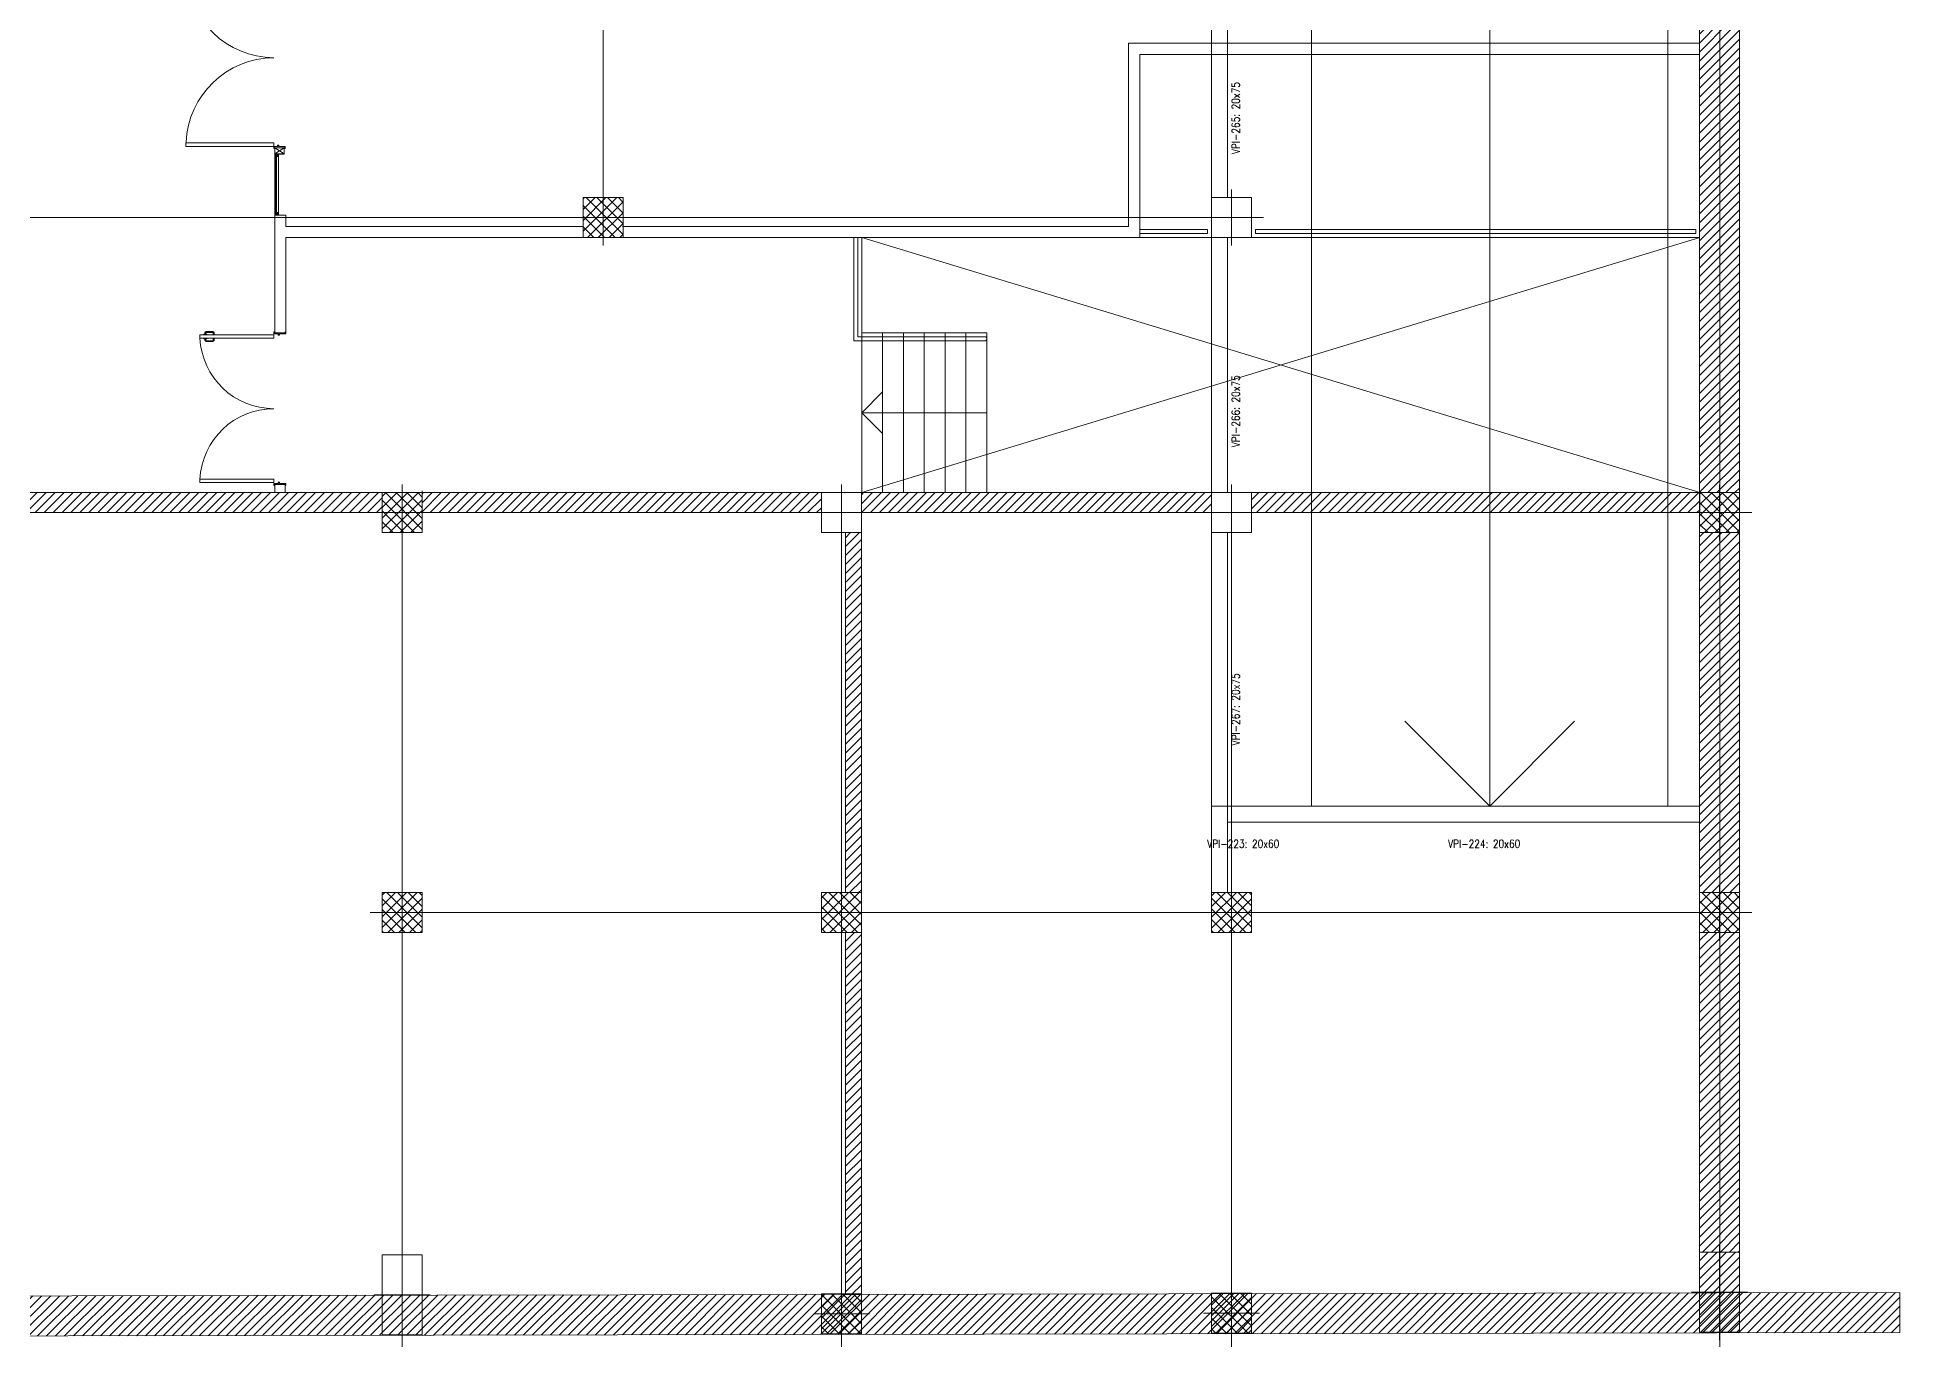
# Model space of a CAD drawing. Header units: millimetres. Extents: x 14 to 290, y 66 to 213.
# Drawn here: x 107.98 to 131.26, y 67.01 to 83.39 of the extents above; entities that cross this region are included whole.
import ezdxf
from ezdxf.enums import TextEntityAlignment as Align

# ---------------------------------------------------------------- set-up
doc = ezdxf.new("R2010")
doc.units = ezdxf.units.MM
doc.linetypes.add('HIDDEN', pattern=[9.525, 6.35, -3.175])
for name, color, linetype, lineweight in [('Auxiliares', 252, 'Continuous', 15), ('OCASA_TODAS_r08$0$20-METALICO DETALLE GRIS', 252, 'Continuous', 15), ('OCASA_TODAS_r08$0$CARP-BARRIDO', 252, 'Continuous', 15), ('OCASA_TODAS_r08$0$CARP-HERRAJES', 252, 'Continuous', 15), ('OCASA_TODAS_r08$0$CARP-HOJA', 252, 'Continuous', 20), ('OCASA_TODAS_r08$0$CARP-MARCO', 252, 'Continuous', 20), ('OCASA_TODAS_r08$0$CARPINTERIA', 252, 'Continuous', 15), ('OCASA_TODAS_r08$0$CGC COLUMNAS', 252, 'Continuous', 20), ('OCASA_TODAS_r08$0$CGC COLUMNAS EJES', 252, 'Continuous', 20), ('OCASA_TODAS_r08$0$CGC COLUMNAS HATCH', 252, 'Continuous', 20), ('OCASA_TODAS_r08$0$CGC TABIQUES', 252, 'Continuous', 20), ('OCASA_TODAS_r08$0$CGC VIGAS', 252, 'HIDDEN', 15), ('OCASA_TODAS_r08$0$CGC VIGAS REF', 252, 'Continuous', 15), ('OCASA_TODAS_r08$0$Estructura', 252, 'Continuous', 20), ('OCASA_TODAS_r08$0$HACH MURO', 252, 'Continuous', 15), ('OCASA_TODAS_r08$0$HERRERIA', 252, 'Continuous', 20), ('OCASA_TODAS_r08$0$MURO BLOQUE CEMENTO 12', 252, 'Continuous', 20), ('OCASA_TODAS_r08$0$MURO BLOQUE CEMENTO 18', 252, 'Continuous', 20), ('OCASA_TODAS_r08$0$MURO HOMIGON', 252, 'Continuous', 20), ('OCASA_TODAS_r08$0$PASES', 252, 'Continuous', 15), ('OCASA_TODAS_r08$0$RAMPA', 252, 'Continuous', 15), ('OCASA_TODAS_r08$0$VEREDA', 251, 'Continuous', 15)]:
    doc.layers.add(name, color=color, linetype=linetype, lineweight=lineweight)
doc.styles.add('OCASA_TODAS_r08$0$CYPETXT', font='romans__.ttf', dxfattribs={"height": 0.2})
pattern_1 = [(45, (1107.258465, 292.00157), (-0.06735192, 0.06735192), []), (135, (1107.258465, 292.00157), (-0.06735192, -0.06735192), [])]

# ---------------------------------------------------------------- blocks, each defined once
blk = doc.blocks.new('OCASA_TODAS_r08$0$EJES_DE_LA_COLUMNA')
at = {"layer": 'OCASA_TODAS_r08$0$CGC COLUMNAS EJES'}
for p, q in [((0, -0.5), (0, 0.5)), ((-0.5, 0), (0.5, 0))]:
    blk.add_line(p, q, dxfattribs=at)
blk = doc.blocks.new('OCASA_TODAS_r08$0$Estructura SS para Arquitectura')
at = {"layer": 'OCASA_TODAS_r08$0$CGC COLUMNAS HATCH'}
h = blk.add_hatch(dxfattribs=at)
h.set_pattern_fill('ANSI37', color=256, scale=0.03, style=0)
h.set_pattern_definition(pattern_1)
h.paths.add_polyline_path([(1180.508, 285.313), (1180.258, 285.313), (1180.258, 285.063), (1180.508, 285.063)])
h.paths.add_polyline_path([(1180.258, 285.313), (1180.008, 285.313), (1180.008, 285.063), (1180.258, 285.063)])
h.paths.add_polyline_path([(1180.258, 285.063), (1180.008, 285.063), (1180.008, 284.813), (1180.258, 284.813)])
h.paths.add_polyline_path([(1180.508, 285.063), (1180.258, 285.063), (1180.258, 284.813), (1180.508, 284.813)])
h = blk.add_hatch(dxfattribs=at)
h.set_pattern_fill('ANSI37', color=256, scale=0.03, style=0)
h.set_pattern_definition(pattern_1)
h.paths.add_polyline_path([(1177.997, 281.624), (1177.747, 281.624), (1177.747, 281.374), (1177.997, 281.374)])
h.paths.add_polyline_path([(1177.747, 281.624), (1177.497, 281.624), (1177.497, 281.374), (1177.747, 281.374)])
h.paths.add_polyline_path([(1177.747, 281.374), (1177.497, 281.374), (1177.497, 281.124), (1177.747, 281.124)])
h.paths.add_polyline_path([(1177.997, 281.374), (1177.747, 281.374), (1177.747, 281.124), (1177.997, 281.124)])
h = blk.add_hatch(dxfattribs=at)
h.set_pattern_fill('ANSI37', color=256, scale=0.03, style=0)
h.set_pattern_definition(pattern_1)
h.paths.add_polyline_path([(1194.461, 281.374), (1194.211, 281.374), (1194.211, 281.124), (1194.461, 281.124)])
h.paths.add_polyline_path([(1194.211, 281.374), (1193.961, 281.374), (1193.961, 281.124), (1194.211, 281.124)])
h.paths.add_polyline_path([(1194.211, 281.624), (1193.961, 281.624), (1193.961, 281.374), (1194.211, 281.374)])
h.paths.add_polyline_path([(1194.461, 281.624), (1194.211, 281.624), (1194.211, 281.374), (1194.461, 281.374)])
h = blk.add_hatch(dxfattribs=at)
h.set_pattern_fill('ANSI37', color=256, scale=0.03, style=0)
h.set_pattern_definition(pattern_1)
h.paths.add_polyline_path([(1177.747, 276.373), (1177.497, 276.373), (1177.497, 276.123), (1177.747, 276.123)])
h.paths.add_polyline_path([(1177.747, 276.623), (1177.497, 276.623), (1177.497, 276.373), (1177.747, 276.373)])
h.paths.add_polyline_path([(1177.997, 276.623), (1177.747, 276.623), (1177.747, 276.373), (1177.997, 276.373)])
h.paths.add_polyline_path([(1177.997, 276.373), (1177.747, 276.373), (1177.747, 276.123), (1177.997, 276.123)])
h = blk.add_hatch(dxfattribs=at)
h.set_pattern_fill('ANSI37', color=256, scale=0.03, style=0)
h.set_pattern_definition(pattern_1)
h.paths.add_polyline_path([(1183.485, 276.373), (1183.235, 276.373), (1183.235, 276.123), (1183.485, 276.123)])
h.paths.add_polyline_path([(1183.235, 276.373), (1182.985, 276.373), (1182.985, 276.123), (1183.235, 276.123)])
h.paths.add_polyline_path([(1183.235, 276.623), (1182.985, 276.623), (1182.985, 276.373), (1183.235, 276.373)])
h.paths.add_polyline_path([(1183.485, 276.623), (1183.235, 276.623), (1183.235, 276.373), (1183.485, 276.373)])
h = blk.add_hatch(dxfattribs=at)
h.set_pattern_fill('ANSI37', color=256, scale=0.03, style=0)
h.set_pattern_definition(pattern_1)
h.paths.add_polyline_path([(1188.111, 276.373), (1187.861, 276.373), (1187.861, 276.123), (1188.111, 276.123)])
h.paths.add_polyline_path([(1188.361, 276.373), (1188.111, 276.373), (1188.111, 276.123), (1188.361, 276.123)])
h.paths.add_polyline_path([(1188.361, 276.623), (1188.111, 276.623), (1188.111, 276.373), (1188.361, 276.373)])
h.paths.add_polyline_path([(1188.111, 276.623), (1187.861, 276.623), (1187.861, 276.373), (1188.111, 276.373)])
h = blk.add_hatch(dxfattribs=at)
h.set_pattern_fill('ANSI37', color=256, scale=0.03, style=0)
h.set_pattern_definition(pattern_1)
h.paths.add_polyline_path([(1194.461, 276.373), (1194.211, 276.373), (1194.211, 276.123), (1194.461, 276.123)])
h.paths.add_polyline_path([(1194.461, 276.623), (1194.211, 276.623), (1194.211, 276.373), (1194.461, 276.373)])
h.paths.add_polyline_path([(1194.211, 276.623), (1193.961, 276.623), (1193.961, 276.373), (1194.211, 276.373)])
h.paths.add_polyline_path([(1194.211, 276.373), (1193.961, 276.373), (1193.961, 276.123), (1194.211, 276.123)])
h = blk.add_hatch(dxfattribs=at)
h.set_pattern_fill('ANSI37', color=256, scale=0.03, style=0)
h.set_pattern_definition(pattern_1)
h.paths.add_polyline_path([(1183.485, 271.352), (1183.235, 271.352), (1183.235, 271.102), (1183.485, 271.102)])
h.paths.add_polyline_path([(1183.235, 271.352), (1182.988, 271.352, -0.038517), (1182.99, 271.322, -0.05643), (1182.985, 271.277), (1182.985, 271.102), (1183.235, 271.102)])
h.paths.add_polyline_path([(1183.235, 271.598), (1182.985, 271.597), (1182.985, 271.366, -0.017874), (1182.988, 271.352), (1183.235, 271.352)])
h.paths.add_polyline_path([(1183.485, 271.598), (1183.235, 271.598), (1183.235, 271.352), (1183.485, 271.352)])
h = blk.add_hatch(dxfattribs=at)
h.set_pattern_fill('ANSI37', color=256, scale=0.03, style=0)
h.set_pattern_definition(pattern_1)
h.paths.add_polyline_path([(1188.361, 271.362), (1188.111, 271.362), (1188.111, 271.112), (1188.361, 271.112)])
h.paths.add_polyline_path([(1188.111, 271.362), (1188.111, 271.612), (1187.862, 271.612), (1187.861, 271.112), (1188.111, 271.112)])
h.paths.add_polyline_path([(1188.361, 271.612), (1188.111, 271.612), (1188.111, 271.362), (1188.361, 271.362)])
at = {"layer": 'OCASA_TODAS_r08$0$CGC COLUMNAS'}
for points in [[(1180.008, 284.813), (1180.508, 284.813), (1180.508, 285.313), (1180.008, 285.313), (1180.008, 284.813)], [(1180.008, 284.813), (1180.508, 284.813), (1180.508, 285.313), (1180.008, 285.313), (1180.008, 284.813)], [(1187.861, 284.813), (1188.361, 284.813), (1188.361, 285.313), (1187.861, 285.313), (1187.861, 284.813)], [(1187.861, 284.813), (1188.361, 284.813), (1188.361, 285.313), (1187.861, 285.313), (1187.861, 284.813)], [(1177.497, 281.124), (1177.997, 281.124), (1177.997, 281.624), (1177.497, 281.624), (1177.497, 281.124)], [(1177.497, 281.124), (1177.997, 281.124), (1177.997, 281.624), (1177.497, 281.624), (1177.497, 281.124)], [(1182.985, 281.124), (1183.485, 281.124), (1183.485, 281.624), (1182.985, 281.624), (1182.985, 281.124)], [(1182.985, 281.124), (1183.485, 281.124), (1183.485, 281.624), (1182.985, 281.624), (1182.985, 281.124)], [(1187.861, 281.124), (1188.361, 281.124), (1188.361, 281.624), (1187.861, 281.624), (1187.861, 281.124)], [(1187.861, 281.124), (1188.361, 281.124), (1188.361, 281.624), (1187.861, 281.624), (1187.861, 281.124)], [(1193.961, 281.124), (1194.461, 281.124), (1194.461, 281.624), (1193.961, 281.624), (1193.961, 281.124)], [(1193.961, 281.124), (1194.461, 281.124), (1194.461, 281.624), (1193.961, 281.624), (1193.961, 281.124)], [(1177.497, 276.123), (1177.997, 276.123), (1177.997, 276.623), (1177.497, 276.623), (1177.497, 276.123)], [(1177.497, 276.123), (1177.997, 276.123), (1177.997, 276.623), (1177.497, 276.623), (1177.497, 276.123)], [(1182.985, 276.123), (1183.485, 276.123), (1183.485, 276.623), (1182.985, 276.623), (1182.985, 276.123)], [(1182.985, 276.123), (1183.485, 276.123), (1183.485, 276.623), (1182.985, 276.623), (1182.985, 276.123)], [(1187.861, 276.123), (1188.361, 276.123), (1188.361, 276.623), (1187.861, 276.623), (1187.861, 276.123)], [(1187.861, 276.123), (1188.361, 276.123), (1188.361, 276.623), (1187.861, 276.623), (1187.861, 276.123)], [(1193.961, 276.123), (1194.461, 276.123), (1194.461, 276.623), (1193.961, 276.623), (1193.961, 276.123)], [(1193.961, 276.123), (1194.461, 276.123), (1194.461, 276.623), (1193.961, 276.623), (1193.961, 276.123)], [(1193.961, 271.123), (1194.461, 271.123), (1194.461, 272.123), (1193.961, 272.123), (1193.961, 271.123)], [(1193.961, 271.123), (1194.461, 271.123), (1194.461, 272.123), (1193.961, 272.123), (1193.961, 271.123)], [(1193.961, 271.123), (1194.461, 271.123), (1194.461, 272.123), (1193.961, 272.123), (1193.961, 271.123)], [(1193.961, 271.123), (1194.461, 271.123), (1194.461, 272.123), (1193.961, 272.123), (1193.961, 271.123)], [(1177.496, 271.092), (1177.996, 271.092), (1177.996, 272.092), (1177.496, 272.092), (1177.496, 271.092)], [(1177.496, 271.092), (1177.996, 271.092), (1177.996, 272.092), (1177.496, 272.092), (1177.496, 271.092)], [(1182.985, 271.102), (1183.485, 271.102), (1183.485, 271.602), (1182.985, 271.602), (1182.985, 271.102)], [(1182.985, 271.102), (1183.485, 271.102), (1183.485, 271.602), (1182.985, 271.602), (1182.985, 271.102)], [(1187.861, 271.112), (1188.361, 271.112), (1188.361, 271.612), (1187.861, 271.612), (1187.861, 271.112)]]:
    blk.add_lwpolyline(points, close=True, dxfattribs=at)
at = {"layer": 'OCASA_TODAS_r08$0$CGC COLUMNAS HATCH'}
for p, q in [((1193.961, 271.677, 0), (1194.408, 272.123, 0)), ((1193.961, 271.903, 0), (1194.182, 272.123, 0)), ((1193.961, 272.016, 0), (1194.069, 272.123, 0)), ((1193.961, 271.79, 0), (1194.295, 272.123, 0)), ((1193.961, 271.564, 0), (1194.461, 272.064, 0)), ((1193.961, 271.45, 0), (1194.461, 271.95, 0)), ((1193.961, 271.337, 0), (1194.461, 271.837, 0)), ((1193.961, 271.224, 0), (1194.461, 271.724, 0)), ((1193.974, 271.123, 0), (1194.461, 271.611, 0)), ((1194.087, 271.123, 0), (1194.461, 271.498, 0)), ((1194.2, 271.123, 0), (1194.461, 271.385, 0)), ((1194.313, 271.123, 0), (1194.461, 271.272, 0)), ((1194.426, 271.123, 0), (1194.461, 271.158, 0))]:
    blk.add_line(p, q, dxfattribs=at)
at = {"layer": 'OCASA_TODAS_r08$0$CGC TABIQUES', "ltscale": 0.7}
for p, q in [((1194.461, 272.123, 0), (1194.461, 298.451, 0)), ((1193.961, 272.123, 0), (1193.961, 297.951, 0)), ((1196.461, 271.122, 0), (1196.461, 271.622, 0))]:
    blk.add_line(p, q, dxfattribs=at)
at = {"layer": 'OCASA_TODAS_r08$0$CGC TABIQUES'}
for p, q in [((1193.961, 272.123, 0), (1193.961, 275.508, 0)), ((1194.461, 272.123, 0), (1194.461, 275.508, 0))]:
    blk.add_line(p, q, dxfattribs=at)
at = {"layer": 'OCASA_TODAS_r08$0$CGC TABIQUES', "ltscale": 0.7, "elevation": 0}
for points in [[(1098.108, 301.374), (1098.108, 275.264), (1102.585, 270.948), (1196.461, 271.122)], [(1098.608, 301.374), (1098.608, 275.477), (1102.786, 271.449), (1196.461, 271.622)]]:
    blk.add_lwpolyline(points, dxfattribs=at)
at = {"layer": 'OCASA_TODAS_r08$0$CGC VIGAS'}
for p, q in [((1187.861, 285.313, 0), (1187.861, 288.447, 0)), ((1188.061, 285.313, 0), (1188.061, 288.447, 0)), ((1187.861, 281.624, 0), (1187.861, 284.813, 0)), ((1188.061, 281.624, 0), (1188.061, 284.813, 0)), ((1177.997, 281.647, 0), (1177.997, 281.624, 0)), ((1187.861, 281.124, 0), (1187.861, 276.623, 0)), ((1188.061, 281.124, 0), (1188.061, 276.623, 0)), ((1193.961, 277.704, 0), (1188.061, 277.704, 0)), ((1193.961, 277.504, 0), (1188.061, 277.504, 0))]:
    blk.add_line(p, q, dxfattribs=at)
at = {"layer": 'OCASA_TODAS_r08$0$CGC COLUMNAS EJES', "xscale": 0.7}
for p, yscale in [((1180.258, 285.063, 0), 0.7), ((1188.111, 285.063, 0), 0.7), ((1177.747, 281.374, 0), 0.7), ((1183.235, 281.374, 0), 0.7), ((1188.111, 281.374, 0), 0.7), ((1194.211, 281.374, 0), 0.7), ((1177.747, 276.373, 0), 0.7), ((1183.235, 276.373, 0), 0.7), ((1188.111, 276.373, 0), 0.7), ((1194.211, 276.373, 0), 0.7), ((1177.746, 271.592, 0), 1.2), ((1194.211, 271.623, 0), 1.2), ((1194.211, 271.623, 0), 1.2), ((1183.235, 271.352, 0), 0.7), ((1188.111, 271.362, 0), 0.7)]:
    blk.add_blockref('OCASA_TODAS_r08$0$EJES_DE_LA_COLUMNA', p, dxfattribs=dict(at, yscale=yscale))
at = {"layer": 'OCASA_TODAS_r08$0$CGC VIGAS REF', "style": 'OCASA_TODAS_r08$0$CYPETXT', "width": 0.821201}
for s, p in [('VPl-265: 20x75', (1188.163, 286.306, 0)), ('VPl-266: 20x75', (1188.163, 282.641, 0)), ('VPl-267: 20x75', (1188.163, 278.912, 0))]:
    blk.add_text(s, height=0.1, rotation=90, dxfattribs=at).set_placement(p, align=Align.MIDDLE_CENTER)
for s, p in [('VPl-223: 20x60', (1188.257, 277.232, 0)), ('VPl-224: 20x60', (1191.268, 277.232, 0))]:
    blk.add_text(s, height=0.1, dxfattribs=at).set_placement(p, align=Align.MIDDLE_CENTER)
blk = doc.blocks.new('OCASA_TODAS_r08$0$REJ. 0.70')
at = {"layer": 'OCASA_TODAS_r08$0$20-METALICO DETALLE GRIS'}
for p, q in [((7.4, 761.8), (44.6, 734.6)), ((7.4, 734.6), (44.6, 761.8)), ((7.4, 1.4), (44.6, 28.6)), ((7.4, 28.6), (44.6, 1.4))]:
    blk.add_line(p, q, dxfattribs=at)
at = {"layer": 'OCASA_TODAS_r08$0$CARP-MARCO'}
for points in [[(46, 763.2), (46, 733.2), (6, 733.2), (6, 763.2)], [(44.6, 761.8), (44.6, 734.6), (7.4, 734.6), (7.4, 761.8)], [(46, 0), (46, 30), (6, 30), (6, 0)], [(44.6, 1.4), (44.6, 28.6), (7.4, 28.6), (7.4, 1.4)]]:
    blk.add_lwpolyline(points, close=True, dxfattribs=at)
at = {"layer": 'OCASA_TODAS_r08$0$CARPINTERIA'}
for p, q in [((6.00002, 731.6), (6, 31.6)), ((18.482979, 731.6), (18.482964, 31.6)), ((46.000013, 723.2), (46, 40))]:
    blk.add_line(p, q, dxfattribs=at)
at = {"layer": 'OCASA_TODAS_r08$0$HERRERIA'}
for p, q in [((0, 731.6), (0, 31.6)), ((22.500002, 731.6), (22.500006, 31.6))]:
    blk.add_line(p, q, dxfattribs=at)
for points in [[(0, 731.6), (0, 763.2), (6, 763.2), (6, 761.6), (1.6, 761.6), (1.6, 733.2), (46, 733.2), (46, 723.2), (44.4, 723.2), (44.4, 731.6)], [(0, 31.6), (0, 0), (6, 0), (6, 1.6), (1.6, 1.6), (1.6, 30), (46, 30), (46, 40), (44.4, 40), (44.4, 31.6)]]:
    blk.add_lwpolyline(points, close=True, dxfattribs=at)
blk = doc.blocks.new('OCASA_TODAS_r08$0$FJA-CURRAO SANATORIO PL')
for p, q in [((0, -32), (5.932192, -32)), ((0, -68), (5.932192, -68)), ((5.932192, -32), (5.932192, -68)), ((5.932192, -43.791837), (25.34295, -43.791837)), ((5.932192, -56.208163), (25.34295, -56.208163)), ((5.932192, -146.190476), (25.34295, -146.190476)), ((5.932192, -158.606802), (5.932192, -146.190476)), ((5.932192, -158.606802), (25.34295, -158.606802)), ((29.481725, -60.346939), (29.481725, -142.0517)), ((41.898052, -60.346939), (41.898052, -142.0517))]:
    blk.add_line(p, q)
for centre, radius, start, end in [((25.34295, -60.346939), 16.555102, 0, 90), ((25.34295, -60.346939), 4.138776, 0, 90), ((25.34295, -142.0517), 16.555102, 270, 0), ((25.34295, -142.0517), 4.138776, 270, 0)]:
    blk.add_arc(centre, radius, start, end)
blk = doc.blocks.new('OCASA_TODAS_r08$0$PC3')
at = {"layer": 'OCASA_TODAS_r08$0$CARP-BARRIDO'}
for centre, start, end in [((57.46261, -9.161767, -0.000019), 0.452388, 87.446812), ((59.673605, -9.161767, -0.000021), 92.553188, 179.547612)]:
    blk.add_arc(centre, 1.105532, start, end, dxfattribs=at)
at = {"layer": 'OCASA_TODAS_r08$0$CARP-HOJA', "elevation": -0.000021}
for points in [[(57.458045, -9.154226), (57.458045, -8.054226), (57.503045, -8.054226), (57.503045, -9.154226)], [(59.678045, -9.154226), (59.678045, -8.054226), (59.633045, -8.054226), (59.633045, -9.154226)]]:
    blk.add_lwpolyline(points, close=True, dxfattribs=at)
at = {"layer": 'OCASA_TODAS_r08$0$CARP-MARCO', "elevation": -0.000021}
for points in [[(57.443045, -9.284226), (57.443045, -9.285826), (57.434645, -9.285826), (57.434645, -9.292626), (57.456445, -9.292626), (57.456445, -9.212626), (57.471445, -9.212626), (57.471445, -9.200826), (57.456445, -9.200826), (57.456445, -9.188319), (57.456445, -9.155826), (57.434645, -9.155826), (57.434645, -9.162626), (57.443045, -9.162626), (57.443045, -9.164226), (57.433045, -9.164226), (57.433045, -9.154226), (57.458045, -9.154226), (57.458045, -9.199226), (57.473045, -9.199226), (57.473045, -9.214226), (57.458045, -9.214226), (57.458045, -9.294226), (57.433045, -9.294226), (57.433045, -9.284226)], [(59.693045, -9.284226), (59.693045, -9.285826), (59.701445, -9.285826), (59.701445, -9.292626), (59.679645, -9.292626), (59.679645, -9.212626), (59.664645, -9.212626), (59.664645, -9.200826), (59.679645, -9.200826), (59.679645, -9.188319), (59.679645, -9.155826), (59.701445, -9.155826), (59.701445, -9.162626), (59.693045, -9.162626), (59.693045, -9.164226), (59.703045, -9.164226), (59.703045, -9.154226), (59.678045, -9.154226), (59.678045, -9.199226), (59.663045, -9.199226), (59.663045, -9.214226), (59.678045, -9.214226), (59.678045, -9.294226), (59.703045, -9.294226), (59.703045, -9.284226)]]:
    blk.add_lwpolyline(points, close=True, dxfattribs=at)
at = {"layer": 'OCASA_TODAS_r08$0$CARP-HERRAJES', "yscale": 0.001, "zscale": 0.001}
for p, xscale in [((59.633045, -8.062226, -0.000021), -0.001), ((59.678045, -8.062226, -0.000021), 0.001)]:
    blk.add_blockref('OCASA_TODAS_r08$0$FJA-CURRAO SANATORIO PL', p, dxfattribs=dict(at, xscale=xscale))
blk = doc.blocks.new('OCASA_TODAS_r08$0$PC4')
at = {"layer": 'OCASA_TODAS_r08$0$CARP-BARRIDO'}
for centre, start, end in [((60.915732, -9.189032, -0.000021), 0, 87.35464), ((62.768232, -9.189032, -0.000021), 92.64536, 180)]:
    blk.add_arc(centre, 0.92625, start, end, dxfattribs=at)
at = {"layer": 'OCASA_TODAS_r08$0$CARP-HOJA', "elevation": -0.000021}
for points in [[(60.917007, -9.188557), (60.917007, -8.263557), (60.962007, -8.263557), (60.962007, -9.188557)], [(62.767007, -9.188557), (62.767007, -8.263557), (62.722007, -8.263557), (62.722007, -9.188557)]]:
    blk.add_lwpolyline(points, close=True, dxfattribs=at)
at = {"layer": 'OCASA_TODAS_r08$0$CARP-MARCO', "elevation": -0.000021}
for points in [[(60.892007, -9.328557), (60.892007, -9.330157), (60.883607, -9.330157), (60.883607, -9.336957), (60.905407, -9.336957), (60.905407, -9.256957), (60.920407, -9.256957), (60.920407, -9.245157), (60.905407, -9.245157), (60.905407, -9.22265), (60.905407, -9.190157), (60.883607, -9.190157), (60.883607, -9.196957), (60.892007, -9.196957), (60.892007, -9.198557), (60.882007, -9.198557), (60.882007, -9.188557), (60.907007, -9.188557), (60.907007, -9.243557), (60.922007, -9.243557), (60.922007, -9.258557), (60.907007, -9.258557), (60.907007, -9.338557), (60.882007, -9.338557), (60.882007, -9.328557)], [(62.792007, -9.328557), (62.792007, -9.330157), (62.800407, -9.330157), (62.800407, -9.336957), (62.778607, -9.336957), (62.778607, -9.256957), (62.763607, -9.256957), (62.763607, -9.245157), (62.778607, -9.245157), (62.778607, -9.22265), (62.778607, -9.190157), (62.800407, -9.190157), (62.800407, -9.196957), (62.792007, -9.196957), (62.792007, -9.198557), (62.802007, -9.198557), (62.802007, -9.188557), (62.777007, -9.188557), (62.777007, -9.243557), (62.762007, -9.243557), (62.762007, -9.258557), (62.777007, -9.258557), (62.777007, -9.338557), (62.802007, -9.338557), (62.802007, -9.328557)]]:
    blk.add_lwpolyline(points, close=True, dxfattribs=at)
at = {"layer": 'OCASA_TODAS_r08$0$CARP-HERRAJES', "yscale": 0.001, "zscale": 0.001}
for p, xscale in [((62.722007, -8.281557, -0.000021), -0.001), ((62.767007, -8.281557, -0.000021), 0.001)]:
    blk.add_blockref('OCASA_TODAS_r08$0$FJA-CURRAO SANATORIO PL', p, dxfattribs=dict(at, xscale=xscale))

msp = doc.modelspace()

# ---------------------------------------------------------------- hatches: boundary and pattern name
at = {"layer": 'OCASA_TODAS_r08$0$HACH MURO'}
h = msp.add_hatch(dxfattribs=at)
h.set_pattern_fill('ANSI31', color=256, scale=0.025, style=0)
h.set_pattern_definition([(45, (894.26853, 83.59833), (-0.056126601, 0.056126601), [])])
h.paths.add_polyline_path([(123.503, 94.519), (128.755, 94.519), (128.755, 94.019), (123.503, 94.019)])
h.paths.add_polyline_path([(115.503, 94.519), (122.603, 94.519), (122.603, 94.019), (115.503, 94.019)])
h.paths.add_polyline_path([(128.755, 94.519), (129.256, 94.519), (129.256, 90.43), (128.756, 90.43)])
h.paths.add_polyline_path([(107.503, 94.519), (114.603, 94.519), (114.603, 94.019), (107.503, 94.019)])
h.paths.add_polyline_path([(99.503, 94.519), (106.603, 94.519), (106.603, 94.019), (99.503, 94.019)])
h.paths.add_polyline_path([(91.503, 94.519), (98.603, 94.519), (98.603, 94.019), (91.503, 94.019)])
h.paths.add_polyline_path([(83.503, 94.519), (90.603, 94.519), (90.603, 94.019), (83.503, 94.019)])
h.paths.add_polyline_path([(128.756, 89.93), (129.256, 89.93), (129.256, 84.061), (128.756, 84.061)])
h.paths.add_polyline_path([(128.756, 83.561), (129.256, 83.561), (129.256, 77.692), (128.756, 77.692)])
h.paths.add_polyline_path([(123.156, 77.692), (128.756, 77.692), (128.756, 77.442), (123.156, 77.442)])
h.paths.add_polyline_path([(118.279, 77.692), (122.656, 77.692), (122.656, 77.442), (118.279, 77.442)])
h.paths.add_polyline_path([(128.755, 77.192), (129.256, 77.192), (129.256, 72.691), (128.755, 72.691)])
h.paths.add_polyline_path([(128.755, 72.191), (129.256, 72.191), (129.255, 68.191), (128.756, 68.191)])
h.paths.add_polyline_path([(107.403, 77.442), (112.291, 77.442), (112.291, 77.692), (107.403, 77.692)])
h.paths.add_polyline_path([(107.403, 67.646), (107.653, 67.646), (107.653, 77.442), (107.403, 77.442)])
h.paths.add_polyline_path([(131.256, 67.69), (107.403, 67.646), (107.403, 67.146), (131.256, 67.19)])
h.paths.add_polyline_path([(118.079, 72.191), (118.279, 72.191), (118.279, 67.666), (118.079, 67.666)])
h.paths.add_polyline_path([(118.079, 77.192), (118.279, 77.192), (118.279, 72.691), (118.079, 72.691)])
h.paths.add_polyline_path([(112.791, 77.692), (117.779, 77.692), (117.779, 77.442), (112.791, 77.442)])

# ---------------------------------------------------------------- linework, layer by layer
at = {"layer": 'Auxiliares'}
for p, q in [((115.053, 94.796), (115.053, 81.132)), ((129.006, 90.581), (129.006, 67.011)), ((123.306, 81.132), (31.396, 81.132)), ((106.186, 77.444), (129.406, 77.444)), ((112.541, 77.444), (112.541, 67.011)), ((118.029, 77.444), (118.029, 67.011)), ((122.906, 77.444), (122.906, 67.011)), ((112.141, 72.442), (129.406, 72.442))]:
    msp.add_line(p, q, dxfattribs=at)
at = {"layer": 'OCASA_TODAS_r08$0$HERRERIA'}
for p, q in [((118.184, 80.882), (118.184, 79.591)), ((118.235, 80.882), (118.235, 79.642)), ((121.757, 80.982), (122.606, 80.982)), ((121.757, 80.931), (122.606, 80.931)), ((122.606, 80.931), (122.606, 80.982)), ((118.235, 79.642), (119.832, 79.642)), ((118.184, 79.591), (119.833, 79.591))]:
    msp.add_line(p, q, dxfattribs=at)
at = {"layer": 'OCASA_TODAS_r08$0$HERRERIA', "elevation": 0}
for points in [[(111.067, 81.926), (110.947, 81.926), (110.947, 82.006), (111.067, 82.006)], [(111.065, 81.928), (110.95, 81.928), (110.95, 82.003), (111.065, 82.003)], [(123.206, 80.931), (128.706, 80.931), (128.706, 80.982), (123.206, 80.982)]]:
    msp.add_lwpolyline(points, close=True, dxfattribs=at)
for points in [[(110.95, 82.003), (111.065, 81.928)], [(110.95, 81.928), (111.065, 82.003)]]:
    msp.add_lwpolyline(points, dxfattribs=at)
at = {"layer": 'OCASA_TODAS_r08$0$HERRERIA'}
msp.add_arc((119.813, 79.616), 0.0323, 309.3581, 52.9965, dxfattribs=at)
at = {"layer": 'OCASA_TODAS_r08$0$MURO BLOQUE CEMENTO 12', "elevation": 0}
for points in [[(115.293, 81.022), (121.617, 81.022), (121.617, 83.312), (128.755, 83.312), (128.755, 83.172), (121.757, 83.172), (121.757, 80.882), (115.293, 80.882)], [(114.793, 81.022), (111.087, 81.022), (111.087, 81.162), (110.947, 81.162), (110.947, 79.692), (111.087, 79.692), (111.087, 80.882), (114.793, 80.882)], [(110.947, 77.692), (110.947, 77.792), (111.077, 77.792), (111.077, 77.692)]]:
    msp.add_lwpolyline(points, dxfattribs=at)
at = {"layer": 'OCASA_TODAS_r08$0$MURO BLOQUE CEMENTO 18', "elevation": 0}
msp.add_lwpolyline([(126.985, 90.149, 0.078255), (124.686, 92.509), (124.686, 92.928), (124.546, 92.928), (124.546, 92.426, -0.21898), (128.755, 84.783), (128.755, 73.771)], format="xyb", dxfattribs=at)
at = {"layer": 'OCASA_TODAS_r08$0$MURO HOMIGON', "elevation": 0}
msp.add_lwpolyline([(107.403, 67.646), (107.403, 77.692), (112.291, 77.692), (112.291, 77.442), (107.653, 77.442), (107.653, 67.646)], dxfattribs=at)
for points in [[(112.791, 77.442), (117.779, 77.442), (117.779, 77.692), (112.791, 77.692)], [(118.279, 77.442), (122.656, 77.442), (122.656, 77.692), (118.279, 77.692)], [(123.156, 77.442), (128.756, 77.442), (128.756, 77.692), (123.156, 77.692)], [(118.279, 72.691), (118.079, 72.691), (118.079, 77.192), (118.279, 77.192)], [(118.279, 67.666), (118.079, 67.666), (118.079, 72.191), (118.279, 72.191)]]:
    msp.add_lwpolyline(points, close=True, dxfattribs=at)
at = {"layer": 'OCASA_TODAS_r08$0$PASES'}
for p, q in [((118.285, 80.881), (128.756, 77.692)), ((128.756, 80.881), (118.285, 77.692))]:
    msp.add_line(p, q, dxfattribs=at)
at = {"layer": 'OCASA_TODAS_r08$0$PASES', "elevation": 0}
msp.add_lwpolyline([(128.756, 80.881), (118.285, 80.881), (118.285, 77.692)], dxfattribs=at)
at = {"layer": 'OCASA_TODAS_r08$0$RAMPA', "extrusion": (1.01511e-06, 3.64559e-07, 1)}
for p, q in [((122.656, 81.356), (122.656, 84.515)), ((122.856, 81.381), (122.856, 84.526)), ((122.656, 77.692), (122.656, 80.906)), ((122.856, 77.692), (122.856, 80.881)), ((122.656, 77.192), (122.656, 73.772)), ((122.856, 77.192), (122.856, 73.772)), ((128.755, 73.772), (122.656, 73.772))]:
    msp.add_line(p, q, dxfattribs=at)
at = {"layer": 'OCASA_TODAS_r08$0$RAMPA'}
for q in [(125.07, 74.833), (127.191, 74.833)]:
    msp.add_line((126.131, 73.772), q, dxfattribs=at)
at = {"layer": 'OCASA_TODAS_r08$0$RAMPA', "elevation": 0}
for points in [[(128.356, 73.771), (128.356, 84.768, 0.133633), (126.602, 89.737, 0.127044)], [(126.131, 73.771), (126.131, 84.681, 0.124546), (124.885, 88.304, 0.124546)], [(123.906, 73.771), (123.906, 84.581, 0.120678), (123.023, 87.087, 0.121931)]]:
    msp.add_lwpolyline(points, format="xyb", dxfattribs=at)
at = {"layer": 'OCASA_TODAS_r08$0$VEREDA', "elevation": 0}
for points in [[(118.285, 79.692), (119.845, 79.692), (119.845, 77.692)], [(118.545, 79.692), (118.545, 77.692)], [(118.805, 79.692), (118.805, 77.692)], [(119.065, 79.692), (119.065, 77.692)], [(119.325, 79.692), (119.325, 77.692)], [(119.585, 79.692), (119.585, 77.692)], [(118.545, 78.432), (118.285, 78.692), (118.545, 78.952)], [(118.285, 78.692), (119.845, 78.692)]]:
    msp.add_lwpolyline(points, dxfattribs=at)

# ---------------------------------------------------------------- block references
at = {"layer": 'OCASA_TODAS_r08$0$CARPINTERIA', "rotation": 90}
for name, p in [('OCASA_TODAS_r08$0$PC3', (101.783, 24.563, 0)), ('OCASA_TODAS_r08$0$PC4', (101.749, 16.9, 0))]:
    msp.add_blockref(name, p, dxfattribs=at)
at = {"layer": 'OCASA_TODAS_r08$0$Estructura'}
msp.add_blockref('OCASA_TODAS_r08$0$Estructura SS para Arquitectura', (-1065.206, -203.931, 0), dxfattribs=at)
at = {"layer": 'OCASA_TODAS_r08$0$HERRERIA', "xscale": 0.001, "yscale": 0.001, "zscale": 0.001}
msp.add_blockref('OCASA_TODAS_r08$0$REJ. 0.70', (110.947, 81.162, 0), dxfattribs=at)

doc.saveas('drawing.dxf')
